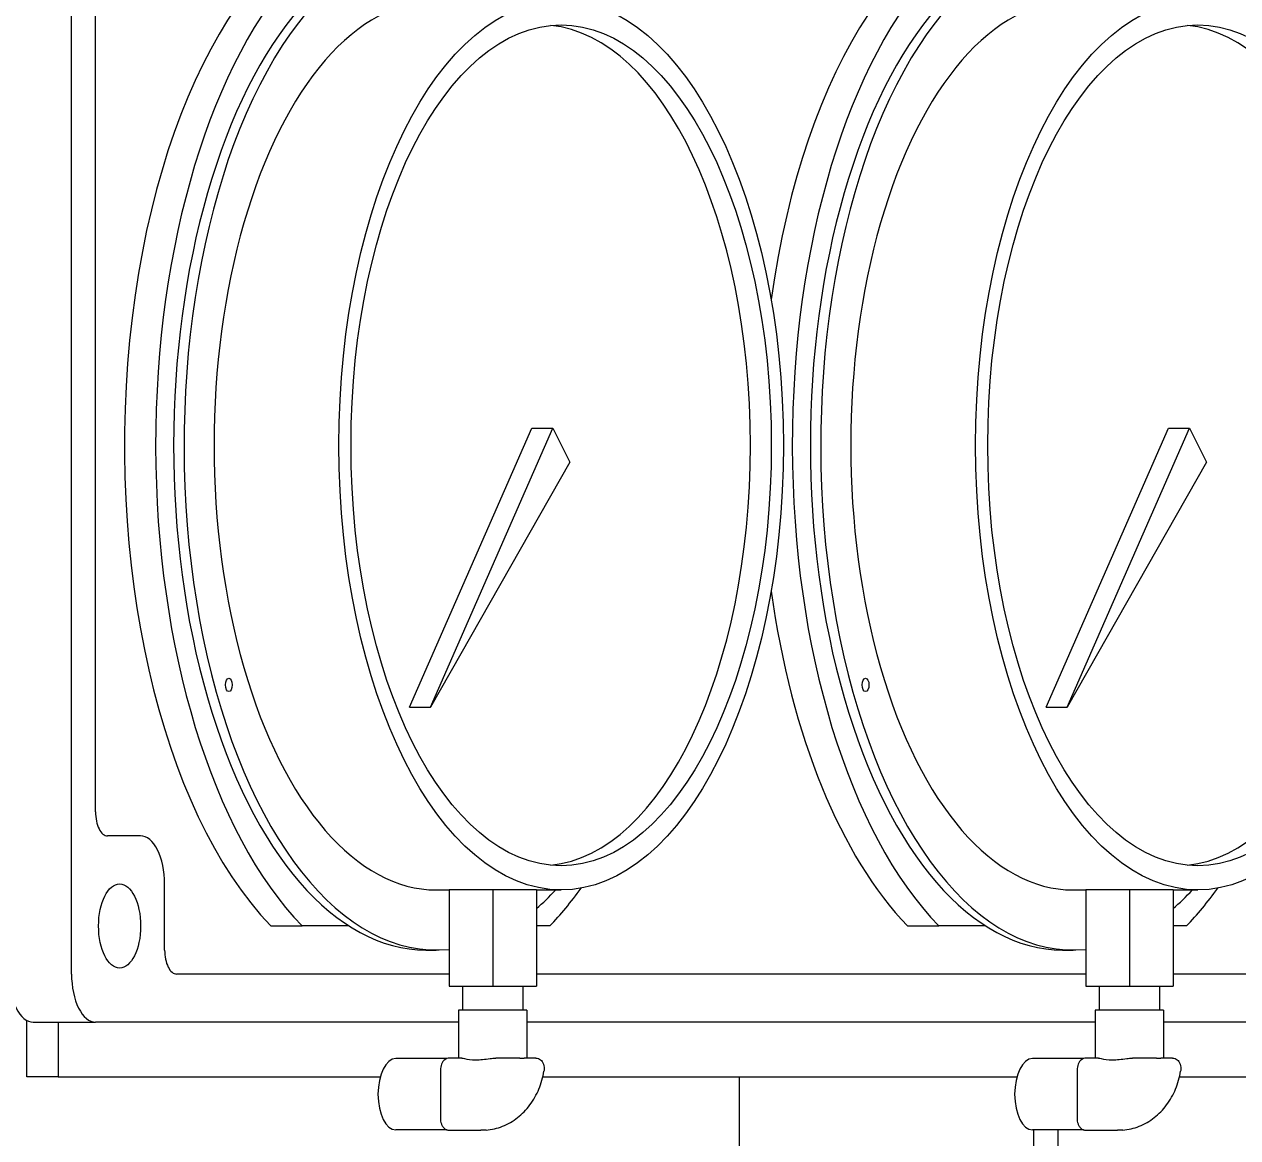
# Model space of a CAD drawing. Header units: inches. Extents: x 12 to 318, y 5 to 204.
# Drawn here: x 155.16 to 161.47, y 78.98 to 84.77 of the extents above; entities that cross this region are included whole.
import ezdxf

# ---------------------------------------------------------------- set-up
doc = ezdxf.new("R2010")
doc.units = ezdxf.units.IN
doc.header["$LTSCALE"] = 9.5
doc.header["$MEASUREMENT"] = 0
doc.layers.add('Dimension', color=7, linetype='Continuous', lineweight=25)
doc.layers.add('Visible', color=7, linetype='Continuous', lineweight=18)
doc.styles.add('Standard D-E', font='arial.ttf')
doc.dimstyles.new('in [mm] D-E NeptuneBenson', dxfattribs={"dimscale": 9.5, "dimtxt": 0.15, "dimasz": 0.098425, "dimexe": 0.125, "dimexo": 0.063, "dimgap": 0.031496, "dimtad": 0, "dimtih": 1, "dimtoh": 1, "dimdec": 4, "dimrnd": 1e-08, "dimzin": 3, "dimdsep": 46, "dimlunit": 5, "dimtxsty": 'Standard D-E', "dimcen": 0.09, "dimdle": 0.393701, "dimclrd": 256, "dimclre": 256, "dimclrt": 256, "dimadec": 1, "dimazin": 1, "dimtfac": 1, "dimtofl": 0, "dimtmove": 0, "dimatfit": 3, "dimfxl": 1, "dimfrac": 1, "dimtolj": 1, "dimtzin": 4, "dimlwd": -1, "dimlwe": -1, "dimarcsym": 0})

# ---------------------------------------------------------------- blocks, each defined once
blk = doc.blocks.new('*D26')
at = {"layer": 'Defpoints', "color": 0, "transparency": 16777216}
for p in [(157.7973, 101.0394), (159.2025, 28.0594), (174.6379, 28.0594)]:
    blk.add_point(p, dxfattribs=at)
at = {"layer": 'Dimension', "transparency": 16777216}
for p, q in [((158.3958, 101.0394), (175.8254, 101.0394)), ((174.6379, 100.1043), (174.6379, 83.8203)), ((174.6379, 28.9944), (174.6379, 79.3409)), ((159.801, 28.0594), (175.8254, 28.0594))]:
    blk.add_line(p, q, dxfattribs=at)
for points in [[(174.4821, 100.1043), (174.7938, 100.1043), (174.6379, 101.0394)], [(174.4821, 28.9944), (174.7938, 28.9944), (174.6379, 28.0594)]]:
    blk.add_solid(points, dxfattribs=at)
at = {"layer": 'Dimension', "transparency": 16777216, "char_height": 1.425, "attachment_point": 5, "style": 'Standard D-E'}
for s, insert in [('\\A1; 73 in', (174.6379, 82.6078)), ('\\A1;[1853.7 mm]', (174.6379, 80.3681))]:
    blk.add_mtext(s, dxfattribs=dict(at, insert=insert))
blk = doc.blocks.new('*D27')
at = {"layer": 'Defpoints', "color": 0, "transparency": 16777216}
for p in [(144.7973, 108.3374), (183.9102, 108.3374), (159.2025, 28.0594)]:
    blk.add_point(p, dxfattribs=at)
at = {"layer": 'Dimension', "transparency": 16777216}
for p, q in [((145.3958, 108.3374), (185.0977, 108.3374)), ((183.9102, 107.4023), (183.9102, 71.1501)), ((183.9102, 28.9944), (183.9102, 65.2466)), ((159.801, 28.0594), (185.0977, 28.0594))]:
    blk.add_line(p, q, dxfattribs=at)
for points in [[(183.7543, 107.4023), (184.066, 107.4023), (183.9102, 108.3374)], [(183.7543, 28.9944), (184.066, 28.9944), (183.9102, 28.0594)]]:
    blk.add_solid(points, dxfattribs=at)
at = {"layer": 'Dimension', "transparency": 16777216, "char_height": 1.425, "attachment_point": 5, "style": 'Standard D-E'}
for s, insert in [('\\A1; 80{\\H1x;\\S1#4;} in', (183.9102, 69.9376)), ('\\A1;[2039.1 mm]', (183.9102, 66.9859))]:
    blk.add_mtext(s, dxfattribs=dict(at, insert=insert))

msp = doc.modelspace()

# ---------------------------------------------------------------- linework, layer by layer
at = {"layer": 'Visible'}
for p, q in [((155.401687, 79.829365), (155.401687, 87.329365)), ((155.526705, 80.673115), (155.526705, 86.485615)), ((157.160225, 81.218085), (157.796653, 82.667718)), ((157.268478, 81.218085), (157.904906, 82.667718)), ((157.796653, 82.667718), (157.904906, 82.667718)), ((157.904906, 82.667718), (157.993294, 82.490941)), ((160.47269, 81.218085), (161.109118, 82.667718)), ((160.580943, 81.218085), (161.217371, 82.667718)), ((161.109118, 82.667718), (161.217371, 82.667718)), ((161.217371, 82.667718), (161.305759, 82.490941)), ((157.993294, 82.490941), (157.268478, 81.218085)), ((161.305759, 82.490941), (160.580943, 81.218085)), ((157.160225, 81.218085), (157.268478, 81.218085)), ((160.47269, 81.218085), (160.580943, 81.218085)), ((155.761062, 80.548115), (155.589205, 80.548115)), ((155.886062, 79.9544), (155.886062, 80.298115)), ((157.299581, 80.26683), (157.365736, 80.26683)), ((157.592835, 80.26683), (157.365736, 80.26683)), ((157.365736, 80.26683), (157.365736, 79.76683)), ((157.819934, 80.26683), (157.592835, 80.26683)), ((157.592835, 80.26683), (157.592835, 79.76683)), ((157.819934, 80.26683), (157.819934, 79.76683)), ((157.819934, 80.26683), (157.9491, 80.26683)), ((160.612046, 80.26683), (160.678201, 80.26683)), ((160.9053, 80.26683), (160.678201, 80.26683)), ((160.678201, 80.26683), (160.678201, 79.76683)), ((161.132399, 80.26683), (160.9053, 80.26683)), ((160.9053, 80.26683), (160.9053, 79.76683)), ((161.132399, 80.26683), (161.132399, 79.76683)), ((161.132399, 80.26683), (161.261565, 80.26683)), ((156.438771, 80.0794), (156.601151, 80.0794)), ((156.84515, 80.0794), (156.601151, 80.0794)), ((157.889758, 80.0794), (157.819934, 80.0794)), ((159.751236, 80.0794), (159.913616, 80.0794)), ((160.157615, 80.0794), (159.913616, 80.0794)), ((161.202223, 80.0794), (161.132399, 80.0794)), ((157.245455, 79.95433), (157.299581, 79.95433)), ((160.557919, 79.95433), (160.612046, 79.95433)), ((157.365736, 79.8294), (155.948562, 79.8294)), ((160.678201, 79.8294), (157.819934, 79.8294)), ((161.854812, 79.8294), (161.132399, 79.8294)), ((157.365736, 79.76683), (157.592835, 79.76683)), ((157.435855, 79.76683), (157.435855, 79.64183)), ((157.592835, 79.76683), (157.819934, 79.76683)), ((157.749816, 79.76683), (157.749816, 79.64183)), ((160.678201, 79.76683), (160.9053, 79.76683)), ((160.74832, 79.76683), (160.74832, 79.64183)), ((160.9053, 79.76683), (161.132399, 79.76683)), ((161.06228, 79.76683), (161.06228, 79.64183)), ((157.770334, 79.64183), (157.415336, 79.64183)), ((157.415336, 79.64183), (157.415336, 79.39183)), ((157.770334, 79.64183), (157.770334, 79.39183)), ((161.082799, 79.64183), (160.727801, 79.64183)), ((160.727801, 79.64183), (160.727801, 79.39183)), ((161.082799, 79.64183), (161.082799, 79.39183)), ((155.169548, 79.294365), (155.169548, 79.587898)), ((155.201927, 79.579365), (155.526687, 79.579365)), ((155.331927, 79.579365), (155.331927, 79.294365)), ((157.415336, 79.579365), (155.526687, 79.579365)), ((160.727801, 79.579365), (157.770334, 79.579365)), ((162.276687, 79.579365), (161.082799, 79.579365)), ((157.354073, 79.389589), (157.088607, 79.389589)), ((157.431481, 79.39183), (157.366982, 79.39183)), ((157.672825, 79.39183), (157.609457, 79.39183)), ((157.733399, 79.39183), (157.672825, 79.39183)), ((157.817557, 79.39183), (157.756983, 79.39183)), ((160.666538, 79.389589), (160.401072, 79.389589)), ((160.743946, 79.39183), (160.679447, 79.39183)), ((160.98529, 79.39183), (160.921922, 79.39183)), ((161.045863, 79.39183), (160.98529, 79.39183)), ((161.130022, 79.39183), (161.069448, 79.39183)), ((157.320732, 79.32933), (157.320732, 79.07933)), ((160.633197, 79.32933), (160.633197, 79.07933)), ((155.331927, 79.294365), (155.169548, 79.294365)), ((155.331927, 79.294365), (157.007652, 79.294365)), ((157.853656, 79.294365), (160.320117, 79.294365)), ((158.877257, 76.669365), (158.877257, 79.294365)), ((161.166121, 79.294365), (161.731927, 79.294365)), ((157.354073, 79.01907), (157.088607, 79.01907)), ((157.366982, 79.01683), (157.375178, 79.01683)), ((157.375178, 79.01683), (157.531373, 79.01683)), ((160.666538, 79.01907), (160.401072, 79.01907)), ((160.407803, 76.669365), (160.407803, 79.01907)), ((160.532803, 79.01907), (160.532803, 76.669365)), ((160.679447, 79.01683), (160.687643, 79.01683)), ((160.687643, 79.01683), (160.843838, 79.01683))]:
    msp.add_line(p, q, dxfattribs=at)
for centre, major_axis, start_param, end_param in [((157.245455, 82.57933), (0, 2.8125), 5.67192986, 8.94884126), ((160.557919, 82.57933), (0, 2.8125), 5.67192986, 8.94884126), ((157.083075, 82.57933), (0, 2.8125), 0, 2.66565596), ((157.299581, 82.57933), (0, -2.625), 2.64866739, 6.33361033), ((160.39554, 82.57933), (0, 2.8125), 0, 1.2977393), ((160.612046, 82.57933), (0, -2.625), 2.64866739, 6.33361033), ((157.245455, 82.57933), (0, -2.625), 3.14159265, 6.28318531), ((160.557919, 82.57933), (0, -2.625), 3.14159265, 6.28318531), ((157.299581, 82.57933), (0, -2.3125), 3.14159265, 6.28318531), ((160.612046, 82.57933), (0, -2.3125), 3.14159265, 6.28318531), ((157.840847, 82.57933), (0, -2.186419), 0.04953189, 3.09206076), ((161.153312, 82.57933), (0, -2.186419), 0.04953189, 3.09206076), ((160.39554, 82.57933), (0, 2.8125), 1.84385335, 2.66565596), ((155.589205, 80.673115), (0, -0.125), 4.71238898, 6.28318531), ((155.761062, 80.298115), (0, 0.25), 4.71238898, 6.28318531), ((157.299581, 82.57933), (0, -2.625), 0.40765708, 0.49292526), ((157.245455, 82.57933), (0, -2.8125), 0.4759367, 0.61125545), ((160.612046, 82.57933), (0, -2.625), 0.40765708, 0.49292526), ((160.557919, 82.57933), (0, -2.8125), 0.4759367, 0.61125545), ((155.948562, 79.9544), (0, -0.125), 4.71238898, 6.28318531), ((155.201927, 79.829365), (0, -0.25), 4.71238898, 6.28318531), ((155.526687, 79.829365), (0, -0.25), 4.71238898, 6.28318531), ((157.088607, 79.20433), (0, 0.18526), 0, 3.14159265), ((160.401072, 79.20433), (0, 0.18526), 0, 3.14159265)]:
    msp.add_ellipse(centre, major_axis=major_axis, ratio=0.5, start_param=start_param, end_param=end_param, dxfattribs=at)
for centre, major_axis in [((157.9491, 82.57933), (0, 2.3125)), ((161.261565, 82.57933), (0, 2.3125)), ((157.9491, 82.57933), (0, 2.186419)), ((161.261565, 82.57933), (0, 2.186419)), ((156.220342, 81.333131), (0, -0.035)), ((159.532807, 81.333131), (0, -0.035)), ((155.651687, 80.079365), (0, 0.21875))]:
    msp.add_ellipse(centre, major_axis=major_axis, ratio=0.5, dxfattribs=at)
for points, knots in [([(157.366982, 79.39183), (157.362647, 79.39183), (157.358332, 79.391059), (157.350233, 79.388269), (157.346533, 79.386184), (157.339447, 79.380912), (157.336368, 79.377597), (157.330502, 79.369716), (157.32812, 79.365067), (157.324414, 79.355617), (157.323108, 79.350798), (157.321317, 79.341015), (157.320839, 79.336052), (157.320737, 79.330496), (157.320732, 79.329913), (157.320732, 79.32933)], [1.57079633, 1.57079633, 1.57079633, 1.57079633, 1.74134865, 1.74134865, 1.92693468, 1.92693468, 2.16227778, 2.16227778, 2.47643705, 2.47643705, 2.79059631, 2.79059631, 3.10475558, 3.10475558, 3.14159265, 3.14159265, 3.14159265, 3.14159265]), ([(157.431481, 79.39183), (157.435699, 79.391832), (157.440757, 79.39101), (157.461399, 79.386997), (157.481432, 79.382552), (157.504086, 79.382552), (157.526739, 79.382552), (157.552802, 79.386997), (157.589103, 79.39101), (157.599386, 79.391832), (157.609457, 79.39183)], [2.000751798, 2.000751798, 2.000751798, 2.000751798, 2.079672535, 2.079672535, 2.279000165, 2.279000165, 2.279000165, 2.478327794, 2.478327794, 2.557248531, 2.557248531, 2.557248531, 2.557248531]), ([(157.733399, 79.39183), (157.738299, 79.391871), (157.742735, 79.391788), (157.746554, 79.391788), (157.750373, 79.391788), (157.753891, 79.391871), (157.756983, 79.39183)], [1.118517942, 1.118517942, 1.118517942, 1.118517942, 1.176718059, 1.176718059, 1.176718059, 1.234918175, 1.234918175, 1.234918175, 1.234918175]), ([(157.817557, 79.39183), (157.821891, 79.39183), (157.826327, 79.391049), (157.834485, 79.388145), (157.838166, 79.386026), (157.844992, 79.380768), (157.847924, 79.377512), (157.853477, 79.369661), (157.855623, 79.365049), (157.858911, 79.35529), (157.859913, 79.350077), (157.860845, 79.339756), (157.860779, 79.334556), (157.860085, 79.327799), (157.859874, 79.326195), (157.85962, 79.324604)], [0, 0, 0, 0, 0.014075874, 0.014075874, 0.028524686, 0.028524686, 0.046053638, 0.046053638, 0.069701183, 0.069701183, 0.095637693, 0.095637693, 0.121574203, 0.121574203, 0.12968255, 0.12968255, 0.12968255, 0.12968255]), ([(160.679447, 79.39183), (160.675112, 79.39183), (160.670797, 79.391059), (160.662697, 79.388269), (160.658998, 79.386184), (160.651911, 79.380912), (160.648833, 79.377597), (160.642967, 79.369716), (160.640585, 79.365067), (160.636879, 79.355617), (160.635573, 79.350798), (160.633782, 79.341015), (160.633304, 79.336052), (160.633202, 79.330496), (160.633197, 79.329913), (160.633197, 79.32933)], [1.57079633, 1.57079633, 1.57079633, 1.57079633, 1.74134865, 1.74134865, 1.92693468, 1.92693468, 2.16227778, 2.16227778, 2.47643705, 2.47643705, 2.79059631, 2.79059631, 3.10475558, 3.10475558, 3.14159265, 3.14159265, 3.14159265, 3.14159265]), ([(160.743946, 79.39183), (160.748163, 79.391832), (160.753222, 79.39101), (160.773864, 79.386997), (160.793897, 79.382552), (160.81655, 79.382552), (160.839204, 79.382552), (160.865267, 79.386997), (160.901567, 79.39101), (160.911851, 79.391832), (160.921922, 79.39183)], [2.000751798, 2.000751798, 2.000751798, 2.000751798, 2.079672535, 2.079672535, 2.279000165, 2.279000165, 2.279000165, 2.478327794, 2.478327794, 2.557248531, 2.557248531, 2.557248531, 2.557248531]), ([(161.045863, 79.39183), (161.050764, 79.391871), (161.0552, 79.391788), (161.059019, 79.391788), (161.062838, 79.391788), (161.066356, 79.391871), (161.069448, 79.39183)], [1.118517942, 1.118517942, 1.118517942, 1.118517942, 1.176718059, 1.176718059, 1.176718059, 1.234918175, 1.234918175, 1.234918175, 1.234918175]), ([(161.130022, 79.39183), (161.134356, 79.39183), (161.138792, 79.391049), (161.14695, 79.388145), (161.150631, 79.386026), (161.157457, 79.380768), (161.160389, 79.377512), (161.165942, 79.369661), (161.168088, 79.365049), (161.171376, 79.35529), (161.172378, 79.350077), (161.17331, 79.339756), (161.173244, 79.334556), (161.17255, 79.327799), (161.172339, 79.326195), (161.172085, 79.324604)], [0, 0, 0, 0, 0.014075874, 0.014075874, 0.028524686, 0.028524686, 0.046053638, 0.046053638, 0.069701183, 0.069701183, 0.095637693, 0.095637693, 0.121574203, 0.121574203, 0.12968255, 0.12968255, 0.12968255, 0.12968255]), ([(157.558421, 79.017689), (157.58773, 79.019953), (157.616743, 79.026721), (157.67202, 79.048668), (157.698278, 79.06384), (157.746221, 79.101353), (157.767907, 79.123689), (157.805329, 79.173872), (157.821067, 79.201717), (157.845646, 79.260995), (157.854487, 79.292425), (157.85962, 79.324604)], [3.20841338, 3.20841338, 3.20841338, 3.20841338, 3.47277545, 3.47277545, 3.73713752, 3.73713752, 4.00149959, 4.00149959, 4.26586166, 4.26586166, 4.53022373, 4.53022373, 4.53022373, 4.53022373]), ([(160.870886, 79.017689), (160.900195, 79.019953), (160.929208, 79.026721), (160.984485, 79.048668), (161.010743, 79.06384), (161.058686, 79.101353), (161.080372, 79.123689), (161.117794, 79.173872), (161.133532, 79.201717), (161.15811, 79.260995), (161.166952, 79.292425), (161.172085, 79.324604)], [3.20841338, 3.20841338, 3.20841338, 3.20841338, 3.47277545, 3.47277545, 3.73713752, 3.73713752, 4.00149959, 4.00149959, 4.26586166, 4.26586166, 4.53022373, 4.53022373, 4.53022373, 4.53022373]), ([(157.320732, 79.07933), (157.320732, 79.074355), (157.321118, 79.069383), (157.322712, 79.059569), (157.323914, 79.05473), (157.327362, 79.045237), (157.329591, 79.040571), (157.335843, 79.031487), (157.3399, 79.026978), (157.349636, 79.020651), (157.35454, 79.018492), (157.362255, 79.017053), (157.364618, 79.01683), (157.366982, 79.01683)], [3.14159265, 3.14159265, 3.14159265, 3.14159265, 3.45575192, 3.45575192, 3.76991118, 3.76991118, 4.08407045, 4.08407045, 4.39822972, 4.39822972, 4.61938452, 4.61938452, 4.71238898, 4.71238898, 4.71238898, 4.71238898]), ([(160.633197, 79.07933), (160.633197, 79.074355), (160.633583, 79.069383), (160.635177, 79.059569), (160.636379, 79.05473), (160.639827, 79.045237), (160.642056, 79.040571), (160.648308, 79.031487), (160.652365, 79.026978), (160.6621, 79.020651), (160.667005, 79.018492), (160.67472, 79.017053), (160.677083, 79.01683), (160.679447, 79.01683)], [3.14159265, 3.14159265, 3.14159265, 3.14159265, 3.45575192, 3.45575192, 3.76991118, 3.76991118, 4.08407045, 4.08407045, 4.39822972, 4.39822972, 4.61938452, 4.61938452, 4.71238898, 4.71238898, 4.71238898, 4.71238898]), ([(157.558421, 79.017689), (157.556711, 79.017557), (157.554942, 79.017441), (157.551334, 79.017242), (157.549496, 79.017159), (157.545813, 79.017025), (157.543973, 79.016974), (157.540295, 79.016895), (157.538467, 79.016869), (157.534866, 79.016836), (157.533091, 79.01683), (157.531373, 79.01683)], [0, 0, 0, 0, 0.0129633587, 0.0129633587, 0.0259267175, 0.0259267175, 0.0388900762, 0.0388900762, 0.051853435, 0.051853435, 0.0648167937, 0.0648167937, 0.0648167937, 0.0648167937]), ([(160.870886, 79.017689), (160.869176, 79.017557), (160.867407, 79.017441), (160.863799, 79.017242), (160.861961, 79.017159), (160.858278, 79.017025), (160.856438, 79.016974), (160.85276, 79.016895), (160.850932, 79.016869), (160.847331, 79.016836), (160.845556, 79.01683), (160.843838, 79.01683)], [0, 0, 0, 0, 0.0129633587, 0.0129633587, 0.0259267175, 0.0259267175, 0.0388900762, 0.0388900762, 0.051853435, 0.051853435, 0.0648167937, 0.0648167937, 0.0648167937, 0.0648167937])]:
    msp.add_open_spline(points, degree=3, knots=knots, dxfattribs=at)

# ---------------------------------------------------------------- dimensions: what is measured, and where the dimension line sits
at = {"layer": 'Dimension'}
for base, p1, p2, text, picture, middle in [((183.910165, 108.337365), (159.202494, 28.059365), (144.797257, 108.337365), ' <> in\\X[2039.1 mm]', '*D27', (183.910165, 68.198365)), ((174.63792, 28.059365), (157.797257, 101.039365), (159.202494, 28.059365), ' <> in\\X[1853.7 mm]', '*D26', (174.63792, 81.580566))]:
    dim = msp.add_linear_dim(base=base, p1=p1, p2=p2, angle=90, text=text, dimstyle='in [mm] D-E NeptuneBenson', override={"dimgap": 0.031496, "dimdec": 4, "dimpost": '', "dimtol": 0, "dimlim": 0, "dimtp": 0, "dimtm": 0, "dimtdec": 2, "dimatfit": 1}, dxfattribs=at)
    dim.commit()
    dim.dimension.update_dxf_attribs({"geometry": picture, "text_midpoint": middle, "dimtype": 160})

doc.saveas('drawing.dxf')
